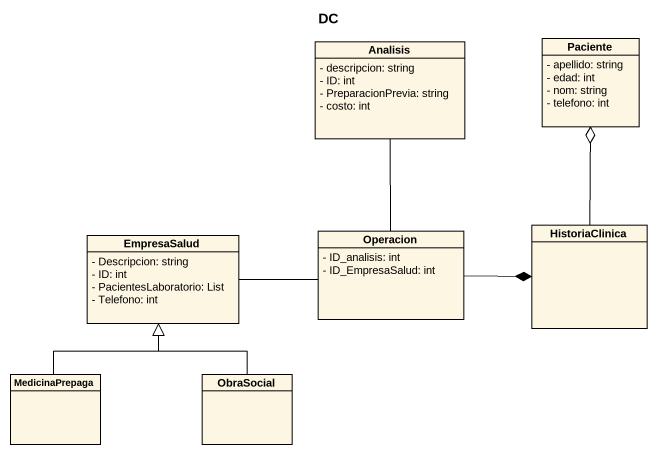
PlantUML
@startuml
title DC
hide circle
hide empty members
skinparam classAttributeIconSize 0
class Analisis {
  - descripcion: string
  - ID: int
  - PreparacionPrevia: string
  - costo: int
}
class Paciente {
  - apellido: string
  - edad: int
  - nom: string
  - telefono: int
}
class EmpresaSalud {
  - Descripcion: string
  - ID: int
  - PacientesLaboratorio: List
  - Telefono: int
}
class Operacion {
  - ID_analisis: int
  - ID_EmpresaSalud: int
}
class HistoriaClinica
class MedicinaPrepaga
class ObraSocial
Analisis -- Operacion
EmpresaSalud -right- Operacion
Operacion -right-* HistoriaClinica
HistoriaClinica -up-o Paciente
MedicinaPrepaga -up-|> EmpresaSalud
ObraSocial -up-|> EmpresaSalud
@enduml
